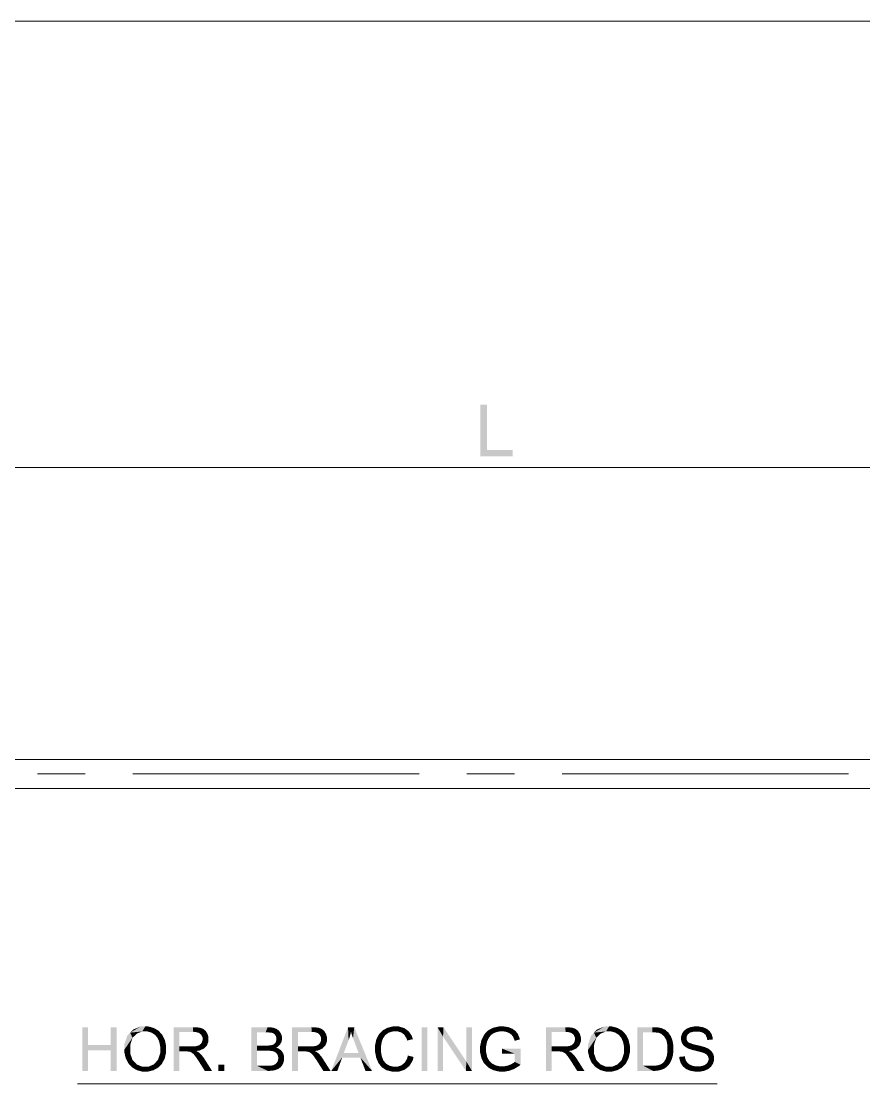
# Model space of a CAD drawing. Header units: millimetres. Extents: x 2 to 579, y 1 to 405.
# Drawn here: x 186.8 to 230.9, y 159.9 to 215.6 of the extents above; entities that cross this region are included whole.
import ezdxf

# ---------------------------------------------------------------- set-up
doc = ezdxf.new("R2010")
doc.units = ezdxf.units.MM
doc.linetypes.add('XKITLINE00', pattern=[0])
doc.layers.add('GraphicObject', color=6, linetype='Continuous', lineweight=0)
doc.layers.add('LinkedObject', color=7, linetype='Continuous', lineweight=0)

# ---------------------------------------------------------------- blocks, each defined once
blk = doc.blocks.new('*A3')
at = {"layer": 'GraphicObject', "color": 3, "linetype": 'XKITLINE00', "lineweight": 0}
blk.add_line((278.51, 215.557), (143.95, 215.557), dxfattribs=at)
blk = doc.blocks.new('*A4')
at = {"layer": 'LinkedObject'}
for points in [[(211.202, 195.454), (210.846, 192.754), (210.846, 195.454)], [(211.202, 193.072), (210.846, 192.754), (211.202, 195.454)], [(210.846, 192.754), (211.202, 193.072), (212.531, 192.754)], [(212.531, 192.754), (211.202, 193.072), (212.531, 193.072)], [(190.293, 161.877), (189.991, 160.53), (189.991, 162.817)], [(190.293, 161.877), (189.991, 162.817), (190.293, 162.817)], [(191.784, 162.817), (191.482, 161.877), (191.482, 162.817)], [(191.482, 161.607), (191.482, 161.877), (191.784, 162.817)], [(191.482, 161.607), (191.784, 162.817), (191.784, 160.53)], [(193.046, 162.856), (192.499, 162.534), (192.652, 162.695)], [(193.288, 162.856), (192.499, 162.534), (193.046, 162.856)], [(193.129, 162.595), (192.499, 162.534), (193.288, 162.856)], [(193.129, 162.595), (193.288, 162.856), (193.289, 162.595)], [(193.288, 162.856), (193.403, 162.595), (193.289, 162.595)], [(193.732, 162.78), (193.288, 162.856), (193.446, 162.856)], [(193.859, 162.705), (193.288, 162.856), (193.732, 162.78)], [(193.607, 162.538), (193.288, 162.856), (193.859, 162.705)], [(193.403, 162.595), (193.288, 162.856), (193.607, 162.538)], [(193.607, 162.538), (193.859, 162.705), (193.698, 162.481)], [(193.859, 162.705), (193.789, 162.424), (193.698, 162.481)], [(193.789, 162.424), (193.859, 162.705), (193.927, 162.262)], [(194.18, 162.418), (193.859, 162.705), (193.986, 162.629)], [(194.246, 162.283), (193.859, 162.705), (194.18, 162.418)], [(193.927, 162.262), (193.859, 162.705), (194.246, 162.283)], [(195.077, 161.809), (194.775, 160.53), (194.775, 162.817)], [(194.775, 162.817), (195.077, 162.566), (195.077, 161.809)], [(195.8, 162.566), (194.775, 162.817), (195.787, 162.817)], [(195.077, 162.566), (194.775, 162.817), (195.8, 162.566)], [(195.787, 162.817), (195.927, 162.566), (195.8, 162.566)], [(196.172, 162.786), (195.787, 162.817), (195.94, 162.817)], [(196.251, 162.756), (195.787, 162.817), (196.172, 162.786)], [(196.113, 162.513), (195.787, 162.817), (196.251, 162.756)], [(195.927, 162.566), (195.787, 162.817), (196.113, 162.513)], [(196.251, 162.756), (196.171, 162.461), (196.113, 162.513)], [(196.331, 162.725), (196.171, 162.461), (196.251, 162.756)], [(196.171, 162.461), (196.331, 162.725), (196.23, 162.409)], [(196.23, 162.409), (196.331, 162.725), (196.505, 162.538)], [(196.505, 162.538), (196.331, 162.725), (196.458, 162.616)], [(198.837, 162.817), (199.139, 161.587), (198.837, 160.53)], [(199.139, 161.857), (199.139, 161.587), (198.837, 162.817)], [(198.837, 162.817), (199.139, 162.547), (199.139, 161.857)], [(199.597, 162.547), (198.837, 162.817), (199.695, 162.817)], [(199.139, 162.547), (198.837, 162.817), (199.597, 162.547)], [(199.597, 162.547), (199.695, 162.817), (199.72, 162.547)], [(199.695, 162.817), (199.894, 162.531), (199.72, 162.547)], [(199.826, 162.817), (199.894, 162.531), (199.695, 162.817)], [(200.037, 162.782), (199.894, 162.531), (199.826, 162.817)], [(199.894, 162.531), (200.037, 162.782), (199.945, 162.515)], [(199.945, 162.515), (200.037, 162.782), (199.996, 162.499)], [(199.996, 162.499), (200.037, 162.782), (200.116, 162.748)], [(200.116, 162.748), (200.074, 162.44), (199.996, 162.499)], [(200.195, 162.713), (200.074, 162.44), (200.116, 162.748)], [(200.319, 162.606), (200.074, 162.44), (200.195, 162.713)], [(201.286, 161.809), (200.984, 160.53), (200.984, 162.817)], [(200.984, 162.817), (201.286, 162.566), (201.286, 161.809)], [(202.009, 162.566), (200.984, 162.817), (201.996, 162.817)], [(201.286, 162.566), (200.984, 162.817), (202.009, 162.566)], [(201.996, 162.817), (202.136, 162.566), (202.009, 162.566)], [(202.381, 162.786), (201.996, 162.817), (202.149, 162.817)], [(202.46, 162.756), (201.996, 162.817), (202.381, 162.786)], [(202.322, 162.513), (201.996, 162.817), (202.46, 162.756)], [(202.136, 162.566), (201.996, 162.817), (202.322, 162.513)], [(202.46, 162.756), (202.38, 162.461), (202.322, 162.513)], [(202.54, 162.725), (202.38, 162.461), (202.46, 162.756)], [(202.38, 162.461), (202.54, 162.725), (202.439, 162.409)], [(202.439, 162.409), (202.54, 162.725), (202.714, 162.538)], [(202.714, 162.538), (202.54, 162.725), (202.667, 162.616)], [(203.912, 162.817), (203.943, 162.139), (203.034, 160.53)], [(203.943, 162.139), (203.912, 162.817), (203.982, 162.248)], [(203.982, 162.248), (203.912, 162.817), (204.043, 162.467)], [(204.043, 162.467), (203.912, 162.817), (204.066, 162.577)], [(204.238, 162.817), (204.066, 162.577), (203.912, 162.817)], [(204.066, 162.577), (204.238, 162.817), (204.093, 162.484)], [(204.093, 162.484), (204.238, 162.817), (204.174, 162.246)], [(204.174, 162.246), (204.238, 162.817), (204.228, 162.101)], [(204.228, 162.101), (204.238, 162.817), (204.467, 161.47)], [(204.467, 161.47), (204.238, 162.817), (204.562, 161.223)], [(204.562, 161.223), (204.238, 162.817), (205.171, 160.53)], [(205.851, 162.718), (205.87, 162.408), (205.726, 162.649)], [(205.977, 162.787), (206.267, 162.598), (205.851, 162.718)], [(205.851, 162.718), (206.267, 162.598), (206.047, 162.534)], [(205.87, 162.408), (205.851, 162.718), (205.959, 162.471)], [(205.959, 162.471), (205.851, 162.718), (206.047, 162.534)], [(206.254, 162.856), (206.267, 162.598), (205.977, 162.787)], [(206.405, 162.856), (206.267, 162.598), (206.254, 162.856)], [(206.267, 162.598), (206.405, 162.856), (206.399, 162.598)], [(206.405, 162.856), (206.514, 162.598), (206.399, 162.598)], [(206.865, 162.769), (206.405, 162.856), (206.577, 162.856)], [(206.982, 162.681), (206.405, 162.856), (206.865, 162.769)], [(206.704, 162.541), (206.405, 162.856), (206.982, 162.681)], [(206.514, 162.598), (206.405, 162.856), (206.704, 162.541)], [(206.704, 162.541), (206.982, 162.681), (206.78, 162.484)], [(206.982, 162.681), (206.855, 162.427), (206.78, 162.484)], [(206.855, 162.427), (206.982, 162.681), (206.971, 162.245)], [(206.971, 162.245), (206.982, 162.681), (207.308, 162.19)], [(207.262, 162.349), (206.982, 162.681), (207.099, 162.594)], [(207.308, 162.19), (206.982, 162.681), (207.262, 162.349)], [(208.071, 162.817), (207.77, 160.53), (207.77, 162.817)], [(208.071, 160.53), (207.77, 160.53), (208.071, 162.817)], [(208.602, 162.817), (208.892, 162.325), (208.602, 160.53)], [(208.892, 162.325), (208.602, 162.817), (208.913, 162.817)], [(208.892, 162.325), (208.913, 162.817), (210.091, 160.53)], [(210.091, 160.53), (208.913, 162.817), (210.111, 161.022)], [(210.402, 162.817), (210.111, 161.022), (210.111, 162.817)], [(210.402, 160.53), (210.111, 161.022), (210.402, 162.817)], [(211.375, 162.716), (210.974, 162.286), (211.244, 162.646)], [(211.545, 162.503), (210.974, 162.286), (211.375, 162.716)], [(211.808, 162.856), (211.375, 162.716), (211.506, 162.786)], [(211.876, 162.598), (211.375, 162.716), (211.808, 162.856)], [(211.375, 162.716), (211.621, 162.534), (211.545, 162.503)], [(211.621, 162.534), (211.375, 162.716), (211.697, 162.566)], [(211.697, 162.566), (211.375, 162.716), (211.876, 162.598)], [(211.98, 162.598), (211.808, 162.856), (211.979, 162.856)], [(211.876, 162.598), (211.808, 162.856), (211.98, 162.598)], [(211.979, 162.856), (212.066, 162.598), (211.98, 162.598)], [(212.103, 162.856), (212.066, 162.598), (211.979, 162.856)], [(212.066, 162.598), (212.103, 162.856), (212.224, 162.568)], [(212.428, 162.776), (212.103, 162.856), (212.327, 162.816)], [(212.224, 162.568), (212.103, 162.856), (212.428, 162.776)], [(212.224, 162.568), (212.428, 162.776), (212.295, 162.538)], [(212.428, 162.776), (212.366, 162.507), (212.295, 162.538)], [(212.366, 162.507), (212.428, 162.776), (212.475, 162.427)], [(212.685, 162.624), (212.428, 162.776), (212.528, 162.736)], [(212.742, 162.552), (212.428, 162.776), (212.685, 162.624)], [(212.475, 162.427), (212.428, 162.776), (212.742, 162.552)], [(214.589, 161.809), (214.287, 160.53), (214.287, 162.817)], [(214.287, 162.817), (214.589, 162.566), (214.589, 161.809)], [(215.312, 162.566), (214.287, 162.817), (215.299, 162.817)], [(214.589, 162.566), (214.287, 162.817), (215.312, 162.566)], [(215.299, 162.817), (215.439, 162.566), (215.312, 162.566)], [(215.684, 162.786), (215.299, 162.817), (215.452, 162.817)], [(215.764, 162.756), (215.299, 162.817), (215.684, 162.786)], [(215.625, 162.513), (215.299, 162.817), (215.764, 162.756)], [(215.439, 162.566), (215.299, 162.817), (215.625, 162.513)], [(215.764, 162.756), (215.684, 162.461), (215.625, 162.513)], [(215.843, 162.725), (215.684, 162.461), (215.764, 162.756)], [(215.684, 162.461), (215.843, 162.725), (215.742, 162.409)], [(215.742, 162.409), (215.843, 162.725), (216.017, 162.538)], [(216.017, 162.538), (215.843, 162.725), (215.97, 162.616)], [(217.347, 162.856), (216.8, 162.534), (216.953, 162.695)], [(217.589, 162.856), (216.8, 162.534), (217.347, 162.856)], [(217.43, 162.595), (216.8, 162.534), (217.589, 162.856)], [(217.43, 162.595), (217.589, 162.856), (217.591, 162.595)], [(217.589, 162.856), (217.704, 162.595), (217.591, 162.595)], [(218.033, 162.78), (217.589, 162.856), (217.747, 162.856)], [(218.16, 162.705), (217.589, 162.856), (218.033, 162.78)], [(217.908, 162.538), (217.589, 162.856), (218.16, 162.705)], [(217.704, 162.595), (217.589, 162.856), (217.908, 162.538)], [(217.908, 162.538), (218.16, 162.705), (217.999, 162.481)], [(218.16, 162.705), (218.09, 162.424), (217.999, 162.481)], [(218.09, 162.424), (218.16, 162.705), (218.228, 162.262)], [(218.481, 162.418), (218.16, 162.705), (218.287, 162.629)], [(218.547, 162.283), (218.16, 162.705), (218.481, 162.418)], [(218.228, 162.262), (218.16, 162.705), (218.547, 162.283)], [(219.072, 162.817), (219.374, 162.547), (219.072, 160.53)], [(219.854, 162.547), (219.072, 162.817), (219.859, 162.817)], [(219.374, 162.547), (219.072, 162.817), (219.854, 162.547)], [(219.859, 162.817), (219.989, 162.547), (219.854, 162.547)], [(219.992, 162.817), (219.989, 162.547), (219.859, 162.817)], [(219.992, 162.817), (220.185, 162.524), (219.989, 162.547)], [(220.195, 162.801), (220.185, 162.524), (219.992, 162.817)], [(220.266, 162.784), (220.185, 162.524), (220.195, 162.801)], [(220.266, 162.784), (220.246, 162.501), (220.185, 162.524)], [(220.246, 162.501), (220.266, 162.784), (220.33, 162.468)], [(220.531, 162.68), (220.266, 162.784), (220.364, 162.762)], [(220.601, 162.621), (220.266, 162.784), (220.531, 162.68)], [(220.473, 162.339), (220.266, 162.784), (220.601, 162.621)], [(220.33, 162.468), (220.266, 162.784), (220.473, 162.339)], [(221.651, 162.739), (221.777, 162.488), (221.508, 162.625)], [(221.84, 162.538), (221.651, 162.739), (221.746, 162.778)], [(221.777, 162.488), (221.651, 162.739), (221.84, 162.538)], [(221.84, 162.817), (222.039, 162.589), (221.746, 162.778)], [(221.746, 162.778), (222.039, 162.589), (221.84, 162.538)], [(222.05, 162.856), (222.039, 162.589), (221.84, 162.817)], [(222.165, 162.856), (222.039, 162.589), (222.05, 162.856)], [(222.039, 162.589), (222.165, 162.856), (222.177, 162.589)], [(222.165, 162.856), (222.308, 162.589), (222.177, 162.589)], [(222.516, 162.815), (222.165, 162.856), (222.292, 162.856)], [(222.613, 162.774), (222.165, 162.856), (222.516, 162.815)], [(222.507, 162.533), (222.165, 162.856), (222.613, 162.774)], [(222.308, 162.589), (222.165, 162.856), (222.507, 162.533)], [(222.613, 162.774), (222.575, 162.478), (222.507, 162.533)], [(222.71, 162.733), (222.575, 162.478), (222.613, 162.774)], [(222.575, 162.478), (222.71, 162.733), (222.642, 162.422)], [(222.642, 162.422), (222.71, 162.733), (222.911, 162.533)], [(222.911, 162.533), (222.71, 162.733), (222.859, 162.613)], [(192.499, 162.534), (192.193, 161.643), (192.346, 162.373)], [(192.62, 162.265), (192.193, 161.643), (192.499, 162.534)], [(192.346, 162.373), (192.193, 161.643), (192.193, 161.928)], [(192.504, 161.896), (192.193, 161.643), (192.62, 162.265)], [(192.852, 162.485), (192.499, 162.534), (193.129, 162.595)], [(192.499, 162.534), (192.852, 162.485), (192.736, 162.375)], [(192.62, 162.265), (192.499, 162.534), (192.736, 162.375)], [(193.927, 162.262), (194.246, 162.283), (193.974, 162.158)], [(194.246, 162.283), (194.021, 162.054), (193.974, 162.158)], [(194.021, 162.054), (194.246, 162.283), (194.069, 161.811)], [(194.069, 161.811), (194.246, 162.283), (194.38, 161.841)], [(194.38, 161.841), (194.246, 162.283), (194.313, 162.148)], [(196.505, 162.538), (196.289, 162.275), (196.23, 162.409)], [(196.259, 162.036), (196.6, 162.193), (196.443, 161.783)], [(196.289, 162.139), (196.6, 162.193), (196.259, 162.036)], [(196.553, 162.46), (196.289, 162.275), (196.505, 162.538)], [(196.6, 162.288), (196.289, 162.275), (196.553, 162.46)], [(196.6, 162.193), (196.289, 162.275), (196.6, 162.288)], [(196.289, 162.275), (196.6, 162.193), (196.289, 162.194)], [(196.6, 162.193), (196.289, 162.139), (196.289, 162.194)], [(196.443, 161.783), (196.6, 162.193), (196.522, 161.866)], [(196.522, 161.866), (196.6, 162.193), (196.6, 162.072)], [(200.364, 162.534), (200.074, 162.44), (200.319, 162.606)], [(200.074, 162.44), (200.364, 162.534), (200.102, 162.397)], [(200.364, 162.534), (200.129, 162.354), (200.102, 162.397)], [(200.127, 162.037), (200.454, 162.232), (200.374, 161.956)], [(200.156, 162.137), (200.454, 162.232), (200.127, 162.037)], [(200.129, 162.354), (200.364, 162.534), (200.156, 162.253)], [(200.156, 162.253), (200.364, 162.534), (200.454, 162.232)], [(200.454, 162.232), (200.156, 162.197), (200.156, 162.253)], [(200.156, 162.197), (200.454, 162.232), (200.156, 162.137)], [(200.454, 162.311), (200.364, 162.534), (200.409, 162.462)], [(200.454, 162.232), (200.364, 162.534), (200.454, 162.311)], [(200.374, 161.956), (200.454, 162.232), (200.414, 162.021)], [(200.414, 162.021), (200.454, 162.232), (200.454, 162.159)], [(202.714, 162.538), (202.498, 162.275), (202.439, 162.409)], [(202.468, 162.036), (202.809, 162.193), (202.652, 161.783)], [(202.498, 162.139), (202.809, 162.193), (202.468, 162.036)], [(202.762, 162.46), (202.498, 162.275), (202.714, 162.538)], [(202.809, 162.288), (202.498, 162.275), (202.762, 162.46)], [(202.809, 162.193), (202.498, 162.275), (202.809, 162.288)], [(202.498, 162.275), (202.809, 162.193), (202.498, 162.194)], [(202.809, 162.193), (202.498, 162.139), (202.498, 162.194)], [(202.652, 161.783), (202.809, 162.193), (202.731, 161.866)], [(202.731, 161.866), (202.809, 162.193), (202.809, 162.072)], [(203.034, 160.53), (203.943, 162.139), (203.69, 161.47)], [(205.674, 162.025), (205.327, 161.869), (205.395, 162.181)], [(205.71, 162.132), (205.395, 162.181), (205.463, 162.314)], [(205.674, 162.025), (205.395, 162.181), (205.71, 162.132)], [(205.532, 162.447), (205.87, 162.408), (205.463, 162.314)], [(205.463, 162.314), (205.87, 162.408), (205.746, 162.238)], [(205.71, 162.132), (205.463, 162.314), (205.746, 162.238)], [(205.726, 162.649), (205.87, 162.408), (205.532, 162.447)], [(206.971, 162.245), (207.308, 162.19), (207.01, 162.12)], [(208.602, 160.53), (208.892, 162.325), (208.892, 160.53)], [(210.974, 162.286), (210.834, 161.83), (210.904, 162.141)], [(211.189, 162.036), (210.834, 161.83), (210.974, 162.286)], [(211.244, 162.646), (210.974, 162.286), (211.044, 162.431)], [(211.423, 162.42), (210.974, 162.286), (211.545, 162.503)], [(211.377, 162.368), (210.974, 162.286), (211.423, 162.42)], [(211.33, 162.317), (210.974, 162.286), (211.377, 162.368)], [(211.258, 162.203), (210.974, 162.286), (211.33, 162.317)], [(210.974, 162.286), (211.258, 162.203), (211.232, 162.142)], [(211.189, 162.036), (210.974, 162.286), (211.232, 162.142)], [(212.475, 162.427), (212.742, 162.552), (212.513, 162.377)], [(212.742, 162.552), (212.552, 162.327), (212.513, 162.377)], [(212.552, 162.327), (212.742, 162.552), (212.616, 162.19)], [(212.616, 162.19), (212.742, 162.552), (212.885, 162.293)], [(212.616, 162.19), (212.885, 162.293), (212.641, 162.103)], [(212.641, 162.103), (212.885, 162.293), (212.915, 162.178)], [(212.885, 162.293), (212.742, 162.552), (212.799, 162.48)], [(216.017, 162.538), (215.801, 162.275), (215.742, 162.409)], [(215.771, 162.036), (216.112, 162.193), (215.955, 161.783)], [(215.801, 162.139), (216.112, 162.193), (215.771, 162.036)], [(216.065, 162.46), (215.801, 162.275), (216.017, 162.538)], [(216.112, 162.288), (215.801, 162.275), (216.065, 162.46)], [(216.112, 162.193), (215.801, 162.275), (216.112, 162.288)], [(215.801, 162.275), (216.112, 162.193), (215.801, 162.194)], [(216.112, 162.193), (215.801, 162.139), (215.801, 162.194)], [(215.955, 161.783), (216.112, 162.193), (216.034, 161.866)], [(216.034, 161.866), (216.112, 162.193), (216.112, 162.072)], [(216.8, 162.534), (216.494, 161.643), (216.647, 162.373)], [(216.921, 162.265), (216.494, 161.643), (216.8, 162.534)], [(216.647, 162.373), (216.494, 161.643), (216.494, 161.928)], [(216.805, 161.896), (216.494, 161.643), (216.921, 162.265)], [(217.153, 162.485), (216.8, 162.534), (217.43, 162.595)], [(216.8, 162.534), (217.153, 162.485), (217.037, 162.375)], [(216.921, 162.265), (216.8, 162.534), (217.037, 162.375)], [(218.228, 162.262), (218.547, 162.283), (218.275, 162.158)], [(218.547, 162.283), (218.322, 162.054), (218.275, 162.158)], [(218.322, 162.054), (218.547, 162.283), (218.37, 161.811)], [(218.37, 161.811), (218.547, 162.283), (218.681, 161.841)], [(218.681, 161.841), (218.547, 162.283), (218.614, 162.148)], [(219.072, 160.53), (219.374, 162.547), (219.374, 160.8)], [(220.601, 162.621), (220.532, 162.242), (220.473, 162.339)], [(220.691, 162.544), (220.532, 162.242), (220.601, 162.621)], [(220.826, 162.349), (220.532, 162.242), (220.691, 162.544)], [(220.532, 162.242), (220.826, 162.349), (220.591, 162.146)], [(220.591, 162.146), (220.826, 162.349), (220.871, 162.23)], [(220.871, 162.23), (220.65, 161.87), (220.591, 162.146)], [(220.916, 162.111), (220.65, 161.87), (220.871, 162.23)], [(220.961, 161.839), (220.65, 161.87), (220.916, 162.111)], [(221.459, 162.549), (221.361, 162.225), (221.41, 162.474)], [(221.714, 162.438), (221.361, 162.225), (221.459, 162.549)], [(221.41, 162.474), (221.361, 162.225), (221.361, 162.312)], [(221.651, 162.316), (221.361, 162.225), (221.714, 162.438)], [(221.361, 162.225), (221.651, 162.316), (221.651, 162.245)], [(221.651, 162.184), (221.361, 162.225), (221.651, 162.245)], [(221.361, 162.225), (221.651, 162.184), (221.361, 162.146)], [(221.361, 162.146), (221.651, 162.184), (221.401, 162.004)], [(221.401, 162.004), (221.651, 162.184), (221.441, 161.94)], [(221.441, 161.94), (221.651, 162.184), (221.696, 162.082)], [(221.508, 162.625), (221.777, 162.488), (221.459, 162.549)], [(221.459, 162.549), (221.777, 162.488), (221.714, 162.438)], [(222.911, 162.533), (222.721, 162.258), (222.642, 162.422)], [(222.964, 162.453), (222.721, 162.258), (222.911, 162.533)], [(223.02, 162.273), (222.721, 162.258), (222.964, 162.453)], [(223.024, 162.172), (222.721, 162.258), (223.02, 162.273)], [(222.721, 162.258), (223.024, 162.172), (222.733, 162.149)], [(190.293, 161.607), (189.991, 160.53), (190.293, 161.877)], [(189.991, 160.53), (190.293, 161.607), (190.293, 160.53)], [(190.293, 161.877), (191.482, 161.607), (190.293, 161.607)], [(191.482, 161.877), (191.482, 161.607), (190.293, 161.877)], [(191.482, 161.607), (191.784, 160.53), (191.482, 160.53)], [(192.193, 161.643), (192.504, 161.896), (192.504, 161.638)], [(192.193, 161.643), (192.504, 161.432), (192.193, 161.493)], [(192.504, 161.432), (192.193, 161.643), (192.504, 161.638)], [(193.958, 161.11), (194.38, 161.67), (194.239, 161.048)], [(194.069, 161.45), (194.38, 161.67), (193.958, 161.11)], [(194.069, 161.671), (194.38, 161.841), (194.38, 161.67)], [(194.069, 161.811), (194.38, 161.841), (194.069, 161.671)], [(194.38, 161.67), (194.069, 161.45), (194.069, 161.671)], [(194.239, 161.048), (194.38, 161.67), (194.309, 161.185)], [(194.309, 161.185), (194.38, 161.67), (194.38, 161.496)], [(195.077, 161.809), (195.077, 161.546), (194.775, 160.53)], [(194.775, 160.53), (195.077, 161.546), (195.077, 160.53)], [(195.427, 161.546), (195.077, 161.809), (195.726, 161.809)], [(195.077, 161.546), (195.077, 161.809), (195.427, 161.546)], [(195.427, 161.546), (195.726, 161.809), (195.486, 161.546)], [(195.486, 161.546), (195.726, 161.809), (195.57, 161.54)], [(195.57, 161.54), (195.726, 161.809), (195.596, 161.535)], [(195.596, 161.535), (195.726, 161.809), (195.631, 161.526)], [(195.631, 161.526), (195.726, 161.809), (195.7, 161.496)], [(195.7, 161.496), (195.726, 161.809), (195.83, 161.809)], [(195.7, 161.496), (195.83, 161.809), (195.733, 161.474)], [(195.83, 161.809), (195.957, 161.571), (195.733, 161.474)], [(195.733, 161.474), (195.957, 161.571), (195.767, 161.452)], [(195.957, 161.571), (195.844, 161.376), (195.767, 161.452)], [(195.992, 161.83), (195.957, 161.571), (195.83, 161.809)], [(196.017, 161.542), (195.844, 161.376), (195.957, 161.571)], [(195.844, 161.376), (196.017, 161.542), (195.887, 161.321)], [(195.887, 161.321), (196.017, 161.542), (195.93, 161.267)], [(195.93, 161.267), (196.017, 161.542), (196.139, 161.457)], [(195.957, 161.571), (195.992, 161.83), (196.121, 161.593)], [(196.051, 161.852), (196.443, 161.783), (195.992, 161.83)], [(196.364, 161.7), (195.992, 161.83), (196.443, 161.783)], [(196.121, 161.593), (195.992, 161.83), (196.364, 161.7)], [(196.139, 161.457), (196.017, 161.542), (196.108, 161.485)], [(196.109, 161.873), (196.443, 161.783), (196.051, 161.852)], [(196.443, 161.783), (196.109, 161.873), (196.198, 161.942)], [(196.228, 161.989), (196.443, 161.783), (196.198, 161.942)], [(196.259, 162.036), (196.443, 161.783), (196.228, 161.989)], [(198.837, 160.53), (199.139, 161.587), (199.139, 160.8)], [(199.669, 161.587), (199.139, 161.857), (199.634, 161.857)], [(199.139, 161.587), (199.139, 161.857), (199.669, 161.587)], [(199.778, 161.587), (199.634, 161.857), (199.735, 161.857)], [(199.669, 161.587), (199.634, 161.857), (199.778, 161.587)], [(199.88, 161.87), (200.134, 161.747), (199.735, 161.857)], [(199.735, 161.857), (200.134, 161.747), (199.778, 161.587)], [(199.778, 161.587), (200.134, 161.747), (199.946, 161.568)], [(199.923, 161.883), (200.215, 161.787), (199.88, 161.87)], [(200.134, 161.747), (199.88, 161.87), (200.215, 161.787)], [(199.981, 161.9), (200.215, 161.787), (199.923, 161.883)], [(200.134, 161.747), (200.004, 161.549), (199.946, 161.568)], [(200.068, 161.957), (200.215, 161.787), (199.981, 161.9)], [(200.004, 161.549), (200.134, 161.747), (200.062, 161.529)], [(200.062, 161.529), (200.134, 161.747), (200.153, 161.463)], [(200.374, 161.956), (200.068, 161.957), (200.127, 162.037)], [(200.335, 161.891), (200.068, 161.957), (200.374, 161.956)], [(200.215, 161.787), (200.068, 161.957), (200.335, 161.891)], [(200.397, 161.613), (200.134, 161.747), (200.238, 161.717)], [(200.153, 161.463), (200.134, 161.747), (200.397, 161.613)], [(200.153, 161.463), (200.397, 161.613), (200.186, 161.416)], [(200.186, 161.416), (200.397, 161.613), (200.219, 161.369)], [(200.219, 161.369), (200.397, 161.613), (200.452, 161.539)], [(201.286, 161.809), (201.286, 161.546), (200.984, 160.53)], [(200.984, 160.53), (201.286, 161.546), (201.286, 160.53)], [(201.637, 161.546), (201.286, 161.809), (201.936, 161.809)], [(201.286, 161.546), (201.286, 161.809), (201.637, 161.546)], [(201.637, 161.546), (201.936, 161.809), (201.695, 161.546)], [(201.695, 161.546), (201.936, 161.809), (201.779, 161.54)], [(201.779, 161.54), (201.936, 161.809), (201.805, 161.535)], [(201.805, 161.535), (201.936, 161.809), (201.84, 161.526)], [(201.84, 161.526), (201.936, 161.809), (201.909, 161.496)], [(201.909, 161.496), (201.936, 161.809), (202.039, 161.809)], [(201.909, 161.496), (202.039, 161.809), (201.943, 161.474)], [(202.039, 161.809), (202.166, 161.571), (201.943, 161.474)], [(201.943, 161.474), (202.166, 161.571), (201.976, 161.452)], [(202.166, 161.571), (202.053, 161.376), (201.976, 161.452)], [(202.201, 161.83), (202.166, 161.571), (202.039, 161.809)], [(202.226, 161.542), (202.053, 161.376), (202.166, 161.571)], [(202.053, 161.376), (202.226, 161.542), (202.096, 161.321)], [(202.096, 161.321), (202.226, 161.542), (202.139, 161.267)], [(202.139, 161.267), (202.226, 161.542), (202.348, 161.457)], [(202.166, 161.571), (202.201, 161.83), (202.33, 161.593)], [(202.26, 161.852), (202.652, 161.783), (202.201, 161.83)], [(202.573, 161.7), (202.201, 161.83), (202.652, 161.783)], [(202.33, 161.593), (202.201, 161.83), (202.573, 161.7)], [(202.348, 161.457), (202.226, 161.542), (202.317, 161.485)], [(202.318, 161.873), (202.652, 161.783), (202.26, 161.852)], [(202.652, 161.783), (202.318, 161.873), (202.407, 161.942)], [(202.437, 161.989), (202.652, 161.783), (202.407, 161.942)], [(202.468, 162.036), (202.652, 161.783), (202.437, 161.989)], [(205.638, 161.806), (205.327, 161.869), (205.674, 162.025)], [(205.327, 161.869), (205.638, 161.806), (205.327, 161.691)], [(205.327, 161.691), (205.638, 161.806), (205.638, 161.692)], [(205.638, 161.692), (205.327, 161.527), (205.327, 161.691)], [(205.638, 161.547), (205.327, 161.527), (205.638, 161.692)], [(205.638, 161.547), (205.448, 161.078), (205.327, 161.527)], [(205.681, 161.292), (205.448, 161.078), (205.638, 161.547)], [(211.145, 161.805), (210.834, 161.83), (211.189, 162.036)], [(210.834, 161.83), (211.145, 161.805), (210.834, 161.663)], [(210.834, 161.663), (211.145, 161.805), (211.145, 161.681)], [(211.145, 161.528), (210.834, 161.663), (211.145, 161.681)], [(210.834, 161.663), (210.974, 161.053), (210.834, 161.494)], [(211.145, 161.528), (210.974, 161.053), (210.834, 161.663)], [(211.98, 161.697), (212.652, 161.427), (211.98, 161.427)], [(212.95, 161.697), (212.652, 161.427), (211.98, 161.697)], [(212.652, 161.001), (212.95, 161.697), (212.95, 160.848)], [(212.652, 161.427), (212.95, 161.697), (212.652, 161.001)], [(214.589, 161.809), (214.589, 161.546), (214.287, 160.53)], [(214.287, 160.53), (214.589, 161.546), (214.589, 160.53)], [(214.94, 161.546), (214.589, 161.809), (215.239, 161.809)], [(214.589, 161.546), (214.589, 161.809), (214.94, 161.546)], [(214.94, 161.546), (215.239, 161.809), (214.998, 161.546)], [(214.998, 161.546), (215.239, 161.809), (215.082, 161.54)], [(215.082, 161.54), (215.239, 161.809), (215.108, 161.535)], [(215.108, 161.535), (215.239, 161.809), (215.143, 161.526)], [(215.143, 161.526), (215.239, 161.809), (215.212, 161.496)], [(215.212, 161.496), (215.239, 161.809), (215.342, 161.809)], [(215.212, 161.496), (215.342, 161.809), (215.246, 161.474)], [(215.342, 161.809), (215.469, 161.571), (215.246, 161.474)], [(215.246, 161.474), (215.469, 161.571), (215.28, 161.452)], [(215.469, 161.571), (215.356, 161.376), (215.28, 161.452)], [(215.504, 161.83), (215.469, 161.571), (215.342, 161.809)], [(215.529, 161.542), (215.356, 161.376), (215.469, 161.571)], [(215.356, 161.376), (215.529, 161.542), (215.399, 161.321)], [(215.399, 161.321), (215.529, 161.542), (215.442, 161.267)], [(215.442, 161.267), (215.529, 161.542), (215.651, 161.457)], [(215.469, 161.571), (215.504, 161.83), (215.633, 161.593)], [(215.563, 161.852), (215.955, 161.783), (215.504, 161.83)], [(215.876, 161.7), (215.504, 161.83), (215.955, 161.783)], [(215.633, 161.593), (215.504, 161.83), (215.876, 161.7)], [(215.651, 161.457), (215.529, 161.542), (215.62, 161.485)], [(215.621, 161.873), (215.955, 161.783), (215.563, 161.852)], [(215.955, 161.783), (215.621, 161.873), (215.71, 161.942)], [(215.741, 161.989), (215.955, 161.783), (215.71, 161.942)], [(215.771, 162.036), (215.955, 161.783), (215.741, 161.989)], [(216.494, 161.643), (216.805, 161.896), (216.805, 161.638)], [(216.494, 161.643), (216.805, 161.432), (216.494, 161.493)], [(216.805, 161.432), (216.494, 161.643), (216.805, 161.638)], [(218.259, 161.11), (218.681, 161.67), (218.54, 161.048)], [(218.37, 161.45), (218.681, 161.67), (218.259, 161.11)], [(218.37, 161.671), (218.681, 161.841), (218.681, 161.67)], [(218.37, 161.811), (218.681, 161.841), (218.37, 161.671)], [(218.681, 161.67), (218.37, 161.45), (218.37, 161.671)], [(218.54, 161.048), (218.681, 161.67), (218.61, 161.185)], [(218.61, 161.185), (218.681, 161.67), (218.681, 161.496)], [(220.65, 161.561), (220.961, 161.556), (220.62, 161.341)], [(220.62, 161.341), (220.961, 161.556), (220.9, 161.224)], [(220.961, 161.686), (220.65, 161.87), (220.961, 161.839)], [(220.65, 161.87), (220.961, 161.686), (220.65, 161.691)], [(220.961, 161.686), (220.65, 161.561), (220.65, 161.691)], [(220.961, 161.556), (220.65, 161.561), (220.961, 161.686)], [(220.9, 161.224), (220.961, 161.556), (220.93, 161.325)], [(221.696, 162.082), (221.603, 161.77), (221.441, 161.94)], [(221.441, 161.94), (221.603, 161.77), (221.481, 161.877)], [(221.74, 162.042), (221.603, 161.77), (221.696, 162.082)], [(221.603, 161.77), (221.74, 162.042), (221.684, 161.727)], [(221.684, 161.727), (221.74, 162.042), (221.784, 162.003)], [(221.684, 161.727), (221.784, 162.003), (221.747, 161.694)], [(221.747, 161.694), (221.784, 162.003), (221.968, 161.622)], [(221.968, 161.622), (221.784, 162.003), (222.012, 161.921)], [(221.968, 161.622), (222.012, 161.921), (222.125, 161.584)], [(222.125, 161.584), (222.012, 161.921), (222.196, 161.879)], [(222.125, 161.584), (222.196, 161.879), (222.283, 161.547)], [(222.283, 161.547), (222.196, 161.879), (222.38, 161.838)], [(222.283, 161.547), (222.38, 161.838), (222.486, 161.491)], [(222.486, 161.491), (222.38, 161.838), (222.532, 161.473)], [(222.532, 161.473), (222.38, 161.838), (222.604, 161.445)], [(222.633, 161.765), (222.604, 161.445), (222.38, 161.838)], [(222.702, 161.733), (222.604, 161.445), (222.633, 161.765)], [(222.604, 161.445), (222.702, 161.733), (222.707, 161.378)], [(222.707, 161.378), (222.702, 161.733), (222.802, 161.687)], [(222.707, 161.378), (222.802, 161.687), (222.739, 161.338)], [(222.739, 161.338), (222.802, 161.687), (222.77, 161.298)], [(222.802, 161.687), (222.997, 161.5), (222.77, 161.298)], [(222.997, 161.5), (222.802, 161.687), (222.949, 161.571)], [(192.193, 161.493), (192.504, 161.432), (192.259, 161.208)], [(192.259, 161.208), (192.504, 161.432), (192.324, 161.073)], [(192.324, 161.073), (192.504, 161.432), (192.615, 161.106)], [(192.615, 161.106), (192.582, 160.725), (192.324, 161.073)], [(192.324, 161.073), (192.582, 160.725), (192.39, 160.938)], [(192.727, 160.988), (192.582, 160.725), (192.615, 161.106)], [(192.582, 160.725), (192.727, 160.988), (192.709, 160.647)], [(192.709, 160.647), (192.727, 160.988), (192.838, 160.869)], [(193.848, 160.99), (193.97, 160.703), (193.737, 160.87)], [(194.239, 161.048), (193.848, 160.99), (193.958, 161.11)], [(194.169, 160.911), (193.848, 160.99), (194.239, 161.048)], [(193.97, 160.703), (193.848, 160.99), (194.169, 160.911)], [(196.139, 161.457), (196.039, 161.109), (195.93, 161.267)], [(196.205, 161.396), (196.039, 161.109), (196.139, 161.457)], [(196.331, 161.244), (196.039, 161.109), (196.205, 161.396)], [(196.039, 161.109), (196.331, 161.244), (196.105, 161.006)], [(196.105, 161.006), (196.331, 161.244), (196.39, 161.153)], [(196.105, 161.006), (196.39, 161.153), (196.407, 160.53)], [(196.407, 160.53), (196.39, 161.153), (196.785, 160.53)], [(200.207, 161.001), (200.496, 160.894), (200.184, 160.959)], [(200.496, 160.894), (200.207, 161.001), (200.23, 161.042)], [(200.452, 161.539), (200.252, 161.257), (200.219, 161.369)], [(200.23, 161.042), (200.563, 161.193), (200.496, 160.894)], [(200.252, 161.139), (200.563, 161.193), (200.23, 161.042)], [(200.508, 161.466), (200.252, 161.257), (200.452, 161.539)], [(200.563, 161.293), (200.252, 161.257), (200.508, 161.466)], [(200.563, 161.193), (200.252, 161.257), (200.563, 161.293)], [(200.252, 161.257), (200.563, 161.193), (200.252, 161.193)], [(200.563, 161.193), (200.252, 161.139), (200.252, 161.193)], [(200.496, 160.894), (200.563, 161.193), (200.529, 160.963)], [(200.529, 160.963), (200.563, 161.193), (200.563, 161.113)], [(202.348, 161.457), (202.248, 161.109), (202.139, 161.267)], [(202.415, 161.396), (202.248, 161.109), (202.348, 161.457)], [(202.54, 161.244), (202.248, 161.109), (202.415, 161.396)], [(202.248, 161.109), (202.54, 161.244), (202.314, 161.006)], [(202.314, 161.006), (202.54, 161.244), (202.599, 161.153)], [(202.314, 161.006), (202.599, 161.153), (202.616, 160.53)], [(202.616, 160.53), (202.599, 161.153), (202.994, 160.53)], [(203.604, 161.223), (203.034, 160.53), (203.69, 161.47)], [(203.034, 160.53), (203.604, 161.223), (203.353, 160.53)], [(203.69, 161.47), (204.562, 161.223), (203.604, 161.223)], [(204.467, 161.47), (204.562, 161.223), (203.69, 161.47)], [(204.562, 161.223), (205.171, 160.53), (204.826, 160.53)], [(205.327, 161.527), (205.448, 161.078), (205.388, 161.221)], [(205.448, 161.078), (205.681, 161.292), (205.723, 161.183)], [(205.766, 161.074), (205.448, 161.078), (205.723, 161.183)], [(205.448, 161.078), (205.8, 160.642), (205.508, 160.935)], [(205.766, 161.074), (205.8, 160.642), (205.448, 161.078)], [(205.898, 160.911), (205.8, 160.642), (205.766, 161.074)], [(206.894, 160.97), (207.347, 161.255), (207.004, 160.687)], [(207.013, 161.188), (207.347, 161.255), (206.894, 160.97)], [(207.004, 160.687), (207.347, 161.255), (207.128, 160.785)], [(207.347, 161.255), (207.013, 161.188), (207.045, 161.332)], [(207.128, 160.785), (207.347, 161.255), (207.299, 161.069)], [(210.111, 161.022), (210.402, 160.53), (210.091, 160.53)], [(210.834, 161.494), (210.974, 161.053), (210.904, 161.189)], [(211.198, 161.272), (210.974, 161.053), (211.145, 161.528)], [(210.974, 161.053), (211.198, 161.272), (211.25, 161.169)], [(211.303, 161.066), (210.974, 161.053), (211.25, 161.169)], [(211.303, 161.066), (211.39, 160.636), (210.974, 161.053)], [(210.974, 161.053), (211.39, 160.636), (211.045, 160.916)], [(211.456, 160.913), (211.39, 160.636), (211.303, 161.066)], [(212.652, 161.001), (212.95, 160.848), (212.604, 160.958)], [(215.651, 161.457), (215.551, 161.109), (215.442, 161.267)], [(215.718, 161.396), (215.551, 161.109), (215.651, 161.457)], [(215.843, 161.244), (215.551, 161.109), (215.718, 161.396)], [(215.551, 161.109), (215.843, 161.244), (215.617, 161.006)], [(215.617, 161.006), (215.843, 161.244), (215.902, 161.153)], [(215.617, 161.006), (215.902, 161.153), (215.919, 160.53)], [(215.919, 160.53), (215.902, 161.153), (216.297, 160.53)], [(216.494, 161.493), (216.805, 161.432), (216.56, 161.208)], [(216.56, 161.208), (216.805, 161.432), (216.625, 161.073)], [(216.625, 161.073), (216.805, 161.432), (216.917, 161.106)], [(216.917, 161.106), (216.883, 160.725), (216.625, 161.073)], [(216.625, 161.073), (216.883, 160.725), (216.691, 160.938)], [(217.028, 160.988), (216.883, 160.725), (216.917, 161.106)], [(216.883, 160.725), (217.028, 160.988), (217.01, 160.647)], [(217.01, 160.647), (217.028, 160.988), (217.139, 160.869)], [(218.149, 160.99), (218.271, 160.703), (218.038, 160.87)], [(218.54, 161.048), (218.149, 160.99), (218.259, 161.11)], [(218.47, 160.911), (218.149, 160.99), (218.54, 161.048)], [(218.271, 160.703), (218.149, 160.99), (218.47, 160.911)], [(220.744, 160.891), (220.422, 160.961), (220.476, 161.015)], [(220.56, 161.159), (220.744, 160.891), (220.476, 161.015)], [(220.9, 161.224), (220.56, 161.159), (220.62, 161.341)], [(220.87, 161.124), (220.56, 161.159), (220.9, 161.224)], [(220.792, 160.957), (220.56, 161.159), (220.87, 161.124)], [(220.744, 160.891), (220.56, 161.159), (220.792, 160.957)], [(221.572, 161.204), (221.276, 161.264), (221.562, 161.29)], [(221.276, 161.264), (221.402, 160.854), (221.279, 161.15)], [(221.572, 161.204), (221.402, 160.854), (221.276, 161.264)], [(221.279, 161.15), (221.402, 160.854), (221.342, 160.944)], [(221.619, 161.063), (221.402, 160.854), (221.572, 161.204)], [(221.402, 160.854), (221.619, 161.063), (221.461, 160.763)], [(221.461, 160.763), (221.619, 161.063), (221.625, 160.627)], [(221.656, 161.007), (221.625, 160.627), (221.619, 161.063)], [(221.693, 160.952), (221.625, 160.627), (221.656, 161.007)], [(222.769, 160.999), (223.04, 160.913), (222.737, 160.954)], [(222.769, 160.999), (223.092, 161.176), (223.04, 160.913)], [(222.802, 161.097), (223.092, 161.176), (222.769, 160.999)], [(222.77, 161.298), (222.997, 161.5), (222.802, 161.204)], [(222.802, 161.204), (222.997, 161.5), (223.045, 161.43)], [(222.802, 161.204), (223.045, 161.43), (222.802, 161.15)], [(222.802, 161.15), (223.045, 161.43), (222.802, 161.097)], [(223.045, 161.43), (223.092, 161.176), (222.802, 161.097)], [(223.04, 160.913), (223.092, 161.176), (223.092, 161.084)], [(223.092, 161.176), (223.045, 161.43), (223.092, 161.267)], [(192.838, 160.869), (193.286, 160.491), (192.709, 160.647)], [(192.709, 160.647), (193.286, 160.491), (192.836, 160.569)], [(192.836, 160.569), (193.286, 160.491), (193.125, 160.491)], [(193.117, 160.75), (193.286, 160.491), (192.838, 160.869)], [(193.286, 160.491), (193.117, 160.75), (193.285, 160.75)], [(193.456, 160.75), (193.286, 160.491), (193.285, 160.75)], [(193.286, 160.491), (193.456, 160.75), (193.435, 160.491)], [(193.435, 160.491), (193.456, 160.75), (193.713, 160.562)], [(193.842, 160.632), (193.456, 160.75), (193.737, 160.87)], [(193.713, 160.562), (193.456, 160.75), (193.842, 160.632)], [(193.737, 160.87), (193.97, 160.703), (193.842, 160.632)], [(197.439, 160.85), (197.119, 160.53), (197.119, 160.85)], [(197.439, 160.53), (197.119, 160.53), (197.439, 160.85)], [(199.139, 160.8), (199.709, 160.53), (198.837, 160.53)], [(199.71, 160.8), (199.709, 160.53), (199.139, 160.8)], [(199.71, 160.8), (199.818, 160.53), (199.709, 160.53)], [(199.783, 160.8), (199.818, 160.53), (199.71, 160.8)], [(199.886, 160.806), (200.002, 160.549), (199.783, 160.8)], [(199.783, 160.8), (200.002, 160.549), (199.818, 160.53)], [(199.916, 160.811), (200.002, 160.549), (199.886, 160.806)], [(200.078, 160.568), (199.916, 160.811), (199.968, 160.82)], [(200.002, 160.549), (199.916, 160.811), (200.078, 160.568)], [(200.056, 160.852), (200.328, 160.682), (199.968, 160.82)], [(199.968, 160.82), (200.328, 160.682), (200.078, 160.568)], [(200.091, 160.873), (200.328, 160.682), (200.056, 160.852)], [(200.078, 160.568), (200.328, 160.682), (200.153, 160.588)], [(200.328, 160.682), (200.091, 160.873), (200.126, 160.895)], [(200.184, 160.959), (200.496, 160.894), (200.126, 160.895)], [(200.126, 160.895), (200.496, 160.894), (200.328, 160.682)], [(200.153, 160.588), (200.328, 160.682), (200.278, 160.644)], [(200.328, 160.682), (200.496, 160.894), (200.378, 160.719)], [(200.378, 160.719), (200.496, 160.894), (200.462, 160.825)], [(205.508, 160.935), (205.8, 160.642), (205.684, 160.717)], [(205.8, 160.642), (205.898, 160.911), (205.987, 160.857)], [(206.077, 160.804), (205.8, 160.642), (205.987, 160.857)], [(206.077, 160.804), (206.401, 160.491), (205.8, 160.642)], [(205.8, 160.642), (206.401, 160.491), (205.916, 160.567)], [(205.916, 160.567), (206.401, 160.491), (206.216, 160.491)], [(206.271, 160.75), (206.401, 160.491), (206.077, 160.804)], [(206.401, 160.491), (206.271, 160.75), (206.376, 160.75)], [(206.503, 160.75), (206.401, 160.491), (206.376, 160.75)], [(206.503, 160.75), (207.004, 160.687), (206.401, 160.491)], [(206.401, 160.491), (207.004, 160.687), (206.579, 160.491)], [(206.718, 160.823), (207.004, 160.687), (206.503, 160.75)], [(206.579, 160.491), (207.004, 160.687), (206.881, 160.589)], [(207.004, 160.687), (206.718, 160.823), (206.806, 160.897)], [(206.894, 160.97), (207.004, 160.687), (206.806, 160.897)], [(211.045, 160.916), (211.39, 160.636), (211.253, 160.708)], [(211.39, 160.636), (211.456, 160.913), (211.557, 160.863)], [(211.658, 160.813), (211.39, 160.636), (211.557, 160.863)], [(211.658, 160.813), (212.003, 160.491), (211.39, 160.636)], [(211.39, 160.636), (212.003, 160.491), (211.528, 160.564)], [(211.528, 160.564), (212.003, 160.491), (211.834, 160.491)], [(211.871, 160.764), (212.003, 160.491), (211.658, 160.813)], [(212.003, 160.491), (211.871, 160.764), (211.984, 160.764)], [(211.984, 160.764), (212.127, 160.491), (212.003, 160.491)], [(212.083, 160.764), (212.127, 160.491), (211.984, 160.764)], [(212.275, 160.801), (212.371, 160.536), (212.083, 160.764)], [(212.083, 160.764), (212.371, 160.536), (212.127, 160.491)], [(212.489, 160.581), (212.275, 160.801), (212.368, 160.839)], [(212.371, 160.536), (212.275, 160.801), (212.489, 160.581)], [(212.462, 160.877), (212.608, 160.626), (212.368, 160.839)], [(212.368, 160.839), (212.608, 160.626), (212.489, 160.581)], [(212.604, 160.958), (212.95, 160.848), (212.462, 160.877)], [(212.462, 160.877), (212.95, 160.848), (212.608, 160.626)], [(212.608, 160.626), (212.95, 160.848), (212.838, 160.76)], [(217.139, 160.869), (217.587, 160.491), (217.01, 160.647)], [(217.01, 160.647), (217.587, 160.491), (217.138, 160.569)], [(217.138, 160.569), (217.587, 160.491), (217.426, 160.491)], [(217.418, 160.75), (217.587, 160.491), (217.139, 160.869)], [(217.587, 160.491), (217.418, 160.75), (217.586, 160.75)], [(217.757, 160.75), (217.587, 160.491), (217.586, 160.75)], [(217.587, 160.491), (217.757, 160.75), (217.736, 160.491)], [(217.736, 160.491), (217.757, 160.75), (218.014, 160.562)], [(218.143, 160.632), (217.757, 160.75), (218.038, 160.87)], [(218.014, 160.562), (217.757, 160.75), (218.143, 160.632)], [(218.038, 160.87), (218.271, 160.703), (218.143, 160.632)], [(219.374, 160.8), (219.896, 160.53), (219.072, 160.53)], [(219.862, 160.8), (219.896, 160.53), (219.374, 160.8)], [(219.862, 160.8), (220, 160.53), (219.896, 160.53)], [(219.975, 160.8), (220, 160.53), (219.862, 160.8)], [(220.263, 160.569), (219.975, 160.8), (220.152, 160.821)], [(220.183, 160.55), (219.975, 160.8), (220.263, 160.569)], [(220, 160.53), (219.975, 160.8), (220.183, 160.55)], [(220.217, 160.842), (220.263, 160.569), (220.152, 160.821)], [(220.281, 160.863), (220.263, 160.569), (220.217, 160.842)], [(220.263, 160.569), (220.281, 160.863), (220.343, 160.589)], [(220.536, 160.684), (220.281, 160.863), (220.384, 160.923)], [(220.479, 160.646), (220.281, 160.863), (220.536, 160.684)], [(220.343, 160.589), (220.281, 160.863), (220.479, 160.646)], [(220.422, 160.961), (220.592, 160.722), (220.384, 160.923)], [(220.384, 160.923), (220.592, 160.722), (220.536, 160.684)], [(220.697, 160.825), (220.422, 160.961), (220.744, 160.891)], [(220.592, 160.722), (220.422, 160.961), (220.697, 160.825)], [(221.693, 160.952), (221.73, 160.582), (221.625, 160.627)], [(221.808, 160.863), (221.73, 160.582), (221.693, 160.952)], [(221.73, 160.582), (221.808, 160.863), (221.834, 160.537)], [(221.886, 160.829), (221.834, 160.537), (221.808, 160.863)], [(221.963, 160.795), (221.834, 160.537), (221.886, 160.829)], [(221.963, 160.795), (222.094, 160.491), (221.834, 160.537)], [(222.138, 160.761), (222.094, 160.491), (221.963, 160.795)], [(222.138, 160.761), (222.249, 160.491), (222.094, 160.491)], [(222.236, 160.761), (222.249, 160.491), (222.138, 160.761)], [(222.236, 160.761), (222.371, 160.491), (222.249, 160.491)], [(222.322, 160.761), (222.371, 160.491), (222.236, 160.761)], [(222.474, 160.787), (222.688, 160.581), (222.322, 160.761)], [(222.322, 160.761), (222.688, 160.581), (222.371, 160.491)], [(222.371, 160.491), (222.688, 160.581), (222.591, 160.536)], [(222.54, 160.813), (222.936, 160.751), (222.474, 160.787)], [(222.786, 160.626), (222.474, 160.787), (222.936, 160.751)], [(222.688, 160.581), (222.474, 160.787), (222.786, 160.626)], [(222.607, 160.839), (222.936, 160.751), (222.54, 160.813)], [(222.705, 160.909), (222.988, 160.832), (222.607, 160.839)], [(222.607, 160.839), (222.988, 160.832), (222.936, 160.751)], [(222.737, 160.954), (223.04, 160.913), (222.705, 160.909)], [(222.988, 160.832), (222.705, 160.909), (223.04, 160.913)]]:
    blk.add_hatch(color=7, dxfattribs=at).paths.add_polyline_path(points, flags=17)
at = {"layer": 'LinkedObject', "color": 1, "linetype": 'XKITLINE00', "lineweight": 0}
blk.add_line((272.926, 192.169), (150.451, 192.169), dxfattribs=at)
at = {"layer": 'LinkedObject', "color": 7, "linetype": 'XKITLINE00', "lineweight": 0}
for p, q in [((167.731, 176.852), (255.646, 176.852)), ((255.646, 175.337), (166.651, 175.337)), ((189.735, 159.854), (192.04, 159.854)), ((192.04, 159.854), (194.524, 159.854)), ((194.524, 159.854), (196.829, 159.854)), ((196.829, 159.854), (197.716, 159.854)), ((197.716, 159.854), (198.604, 159.854)), ((198.604, 159.854), (200.733, 159.854)), ((200.733, 159.854), (203.038, 159.854)), ((203.038, 159.854), (205.167, 159.854)), ((205.167, 159.854), (207.472, 159.854)), ((207.472, 159.854), (208.36, 159.854)), ((208.36, 159.854), (210.665, 159.854)), ((210.665, 159.854), (213.148, 159.854)), ((213.148, 159.854), (214.036, 159.854)), ((214.036, 159.854), (216.341, 159.854)), ((216.341, 159.854), (218.825, 159.854)), ((218.825, 159.854), (221.13, 159.854)), ((221.13, 159.854), (223.259, 159.854))]:
    blk.add_line(p, q, dxfattribs=at)
at = {"layer": 'LinkedObject', "color": 6, "linetype": 'XKITLINE00', "lineweight": 0}
for p, q in [((187.64, 176.095), (190.14, 176.095)), ((192.64, 176.095), (207.64, 176.095)), ((210.14, 176.095), (212.64, 176.095)), ((215.14, 176.095), (230.14, 176.095))]:
    blk.add_line(p, q, dxfattribs=at)

msp = doc.modelspace()

# ---------------------------------------------------------------- block references
at = {"lineweight": 0}
for name in ['*A3', '*A4']:
    msp.add_blockref(name, (0, 0), dxfattribs=at)

doc.saveas('drawing.dxf')
